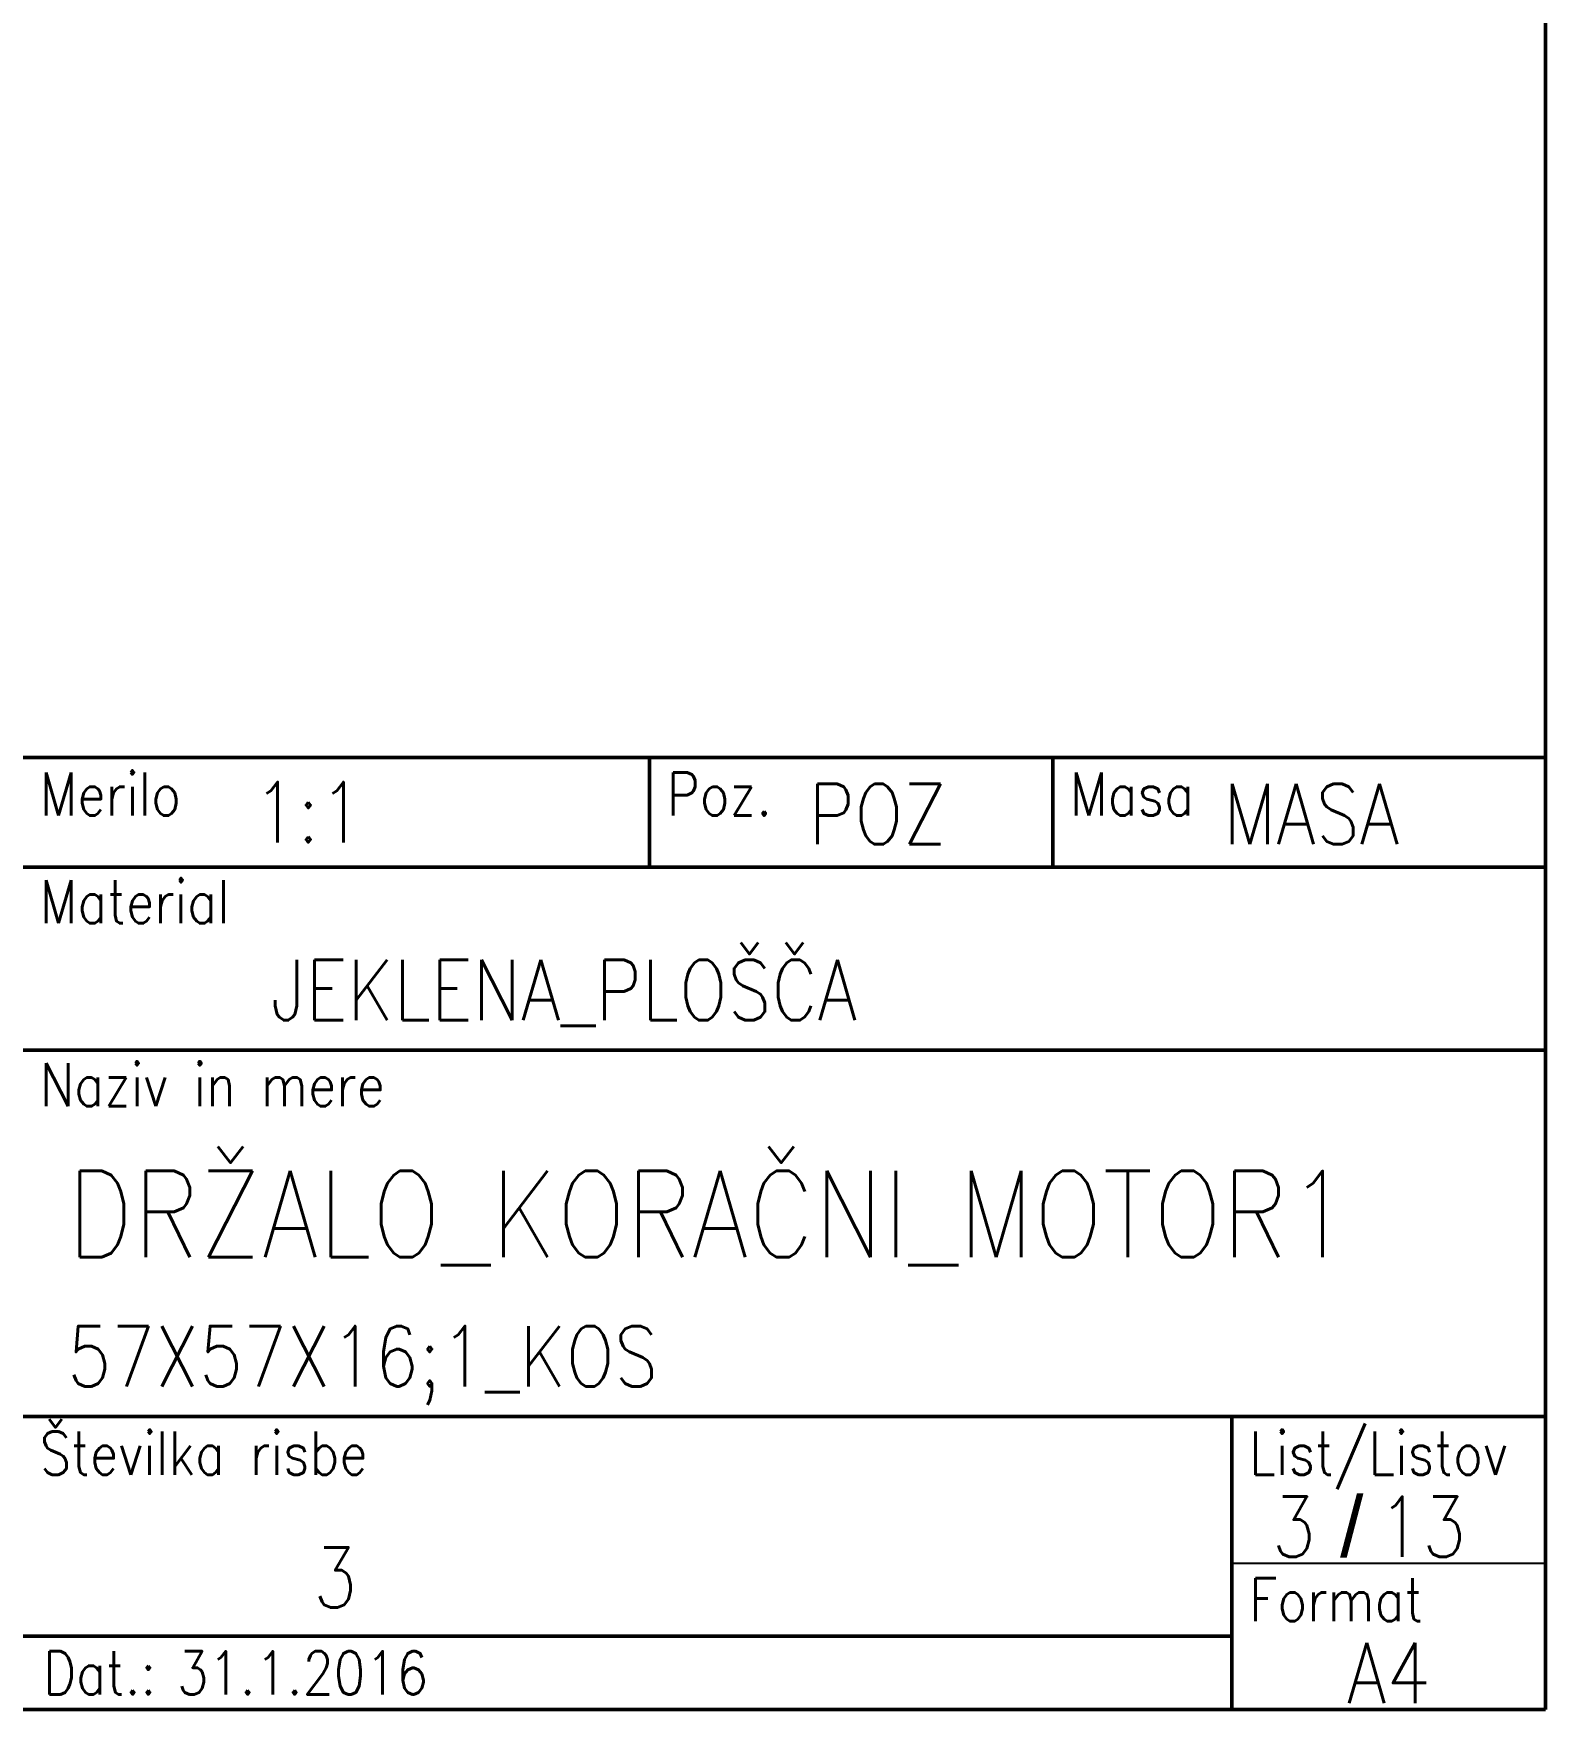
# Model space of a CAD drawing. Header units: millimetres. Extents: x 3500 to 4192, y -3475 to -2442.
# Drawn here: x 3875.6 to 4191.5, y -3474.9 to -3124.7 of the extents above; entities that cross this region are included whole.
import ezdxf
from ezdxf.enums import TextEntityAlignment as Align

# ---------------------------------------------------------------- set-up
doc = ezdxf.new("R2010")
doc.units = ezdxf.units.MM
doc.header["$MEASUREMENT"] = 0
for name, color, linetype, lineweight in [('Crta_025', 5, 'Continuous', 25), ('Crta_035', 3, 'Continuous', 35), ('Crta_05', 1, 'Continuous', 50)]:
    doc.layers.add(name, color=color, linetype=linetype, lineweight=lineweight)
doc.styles.get("Standard").update_dxf_attribs({"font": 'arial.ttf'})
doc.styles.add('TEHN_25', font='romans.shx', dxfattribs={"width": 0.85, "height": 2.5})
doc.styles.add('TEHN_35', font='romans.shx', dxfattribs={"width": 0.85, "height": 3.5})
doc.styles.add('TEHN_50', font='romans.shx', dxfattribs={"width": 0.85, "height": 5})

msp = doc.modelspace()

# ---------------------------------------------------------------- linework, layer by layer
at = {"layer": 'Crta_025'}
msp.add_line((4126.01162, -3444.26427), (4191.53162, -3444.26427), dxfattribs=at)
at = {"layer": 'Crta_05'}
for p, q in [((4191.53162, -3474.86427), (4191.53162, -2459.66427)), ((3517.61162, -3275.96427), (4191.53162, -3275.96427)), ((4004.33162, -3275.96427), (4004.33162, -3298.91427)), ((4088.57162, -3275.96427), (4088.57162, -3298.91427)), ((3873.29162, -3298.91427), (4191.53162, -3298.91427)), ((3517.61162, -3337.16427), (4191.53162, -3337.16427)), ((3714.17162, -3413.66427), (4191.53162, -3413.66427)), ((4126.01162, -3413.66427), (4126.01162, -3474.86427)), ((3517.61162, -3459.56427), (4126.01162, -3459.56427)), ((3517.61162, -3474.86427), (4191.53162, -3474.86427))]:
    msp.add_line(p, q, dxfattribs=at)

# ---------------------------------------------------------------- texts
at = {"layer": 'Crta_025', "style": 'TEHN_25', "width": 0.85}
for s, p in [('Merilo', (3876.89162, -3288.11427)), ('Poz.', (4007.93162, -3288.11427)), ('Masa', (4092.17162, -3288.11427)), ('Material', (3876.89162, -3310.61427)), ('Naziv in mere', (3876.89162, -3348.86427)), ('Številka risbe', (3876.89162, -3425.81427)), ('List/Listov', (4129.61162, -3425.81427)), ('Format', (4129.61162, -3456.41427)), ('Dat.:', (3877.61162, -3471.71427))]:
    msp.add_text(s, height=9, dxfattribs=at).set_placement(p)
msp.add_attdef('31.1.2016', (3905.57498, -3471.71427), '3-13_1KOS.dwg', height=9, dxfattribs=at)
at = {"layer": 'Crta_035'}
msp.add_text('/', height=12.6, dxfattribs=at).set_placement((4148.59556, -3443.00427))
at = {"layer": 'Crta_035', "style": 'TEHN_35', "width": 0.85}
for tag, p, s in [('1:1', (3921.53162, -3293.73927), '1:1'), ('POZ', (4037.54312, -3294.12594), ''), ('MASA', (4124.25313, -3294.12594), ''), ('JEKLENA_PLOŠČA', (3925.13162, -3330.86427), ''), ('57X57X16;1_KOS', (3882.65162, -3407.36427), ''), ('13', (4156.56596, -3443.00427), '1')]:
    msp.add_attdef(tag, p, s, height=12.6, dxfattribs=at)
msp.add_attdef('3', text='1', height=12.6, dxfattribs=at).set_placement((4143.51069, -3443.00427), align=Align.RIGHT)
msp.add_attdef('A4', text='----', height=12.6, dxfattribs=at).set_placement((4158.77162, -3473.51427), align=Align.CENTER)
at = {"layer": 'Crta_05', "width": 0.85}
for tag, p, s, height, style in [('DRŽALO_KORAČNI_MOTOR1', (3882.65162, -3380.36427), '----', 18, 'TEHN_50'), ('3', (3934.04049, -3453.5934), '', 12.6, 'TEHN_35')]:
    msp.add_attdef(tag, p, s, height=height, dxfattribs=dict(at, style=style))

doc.saveas('drawing.dxf')
